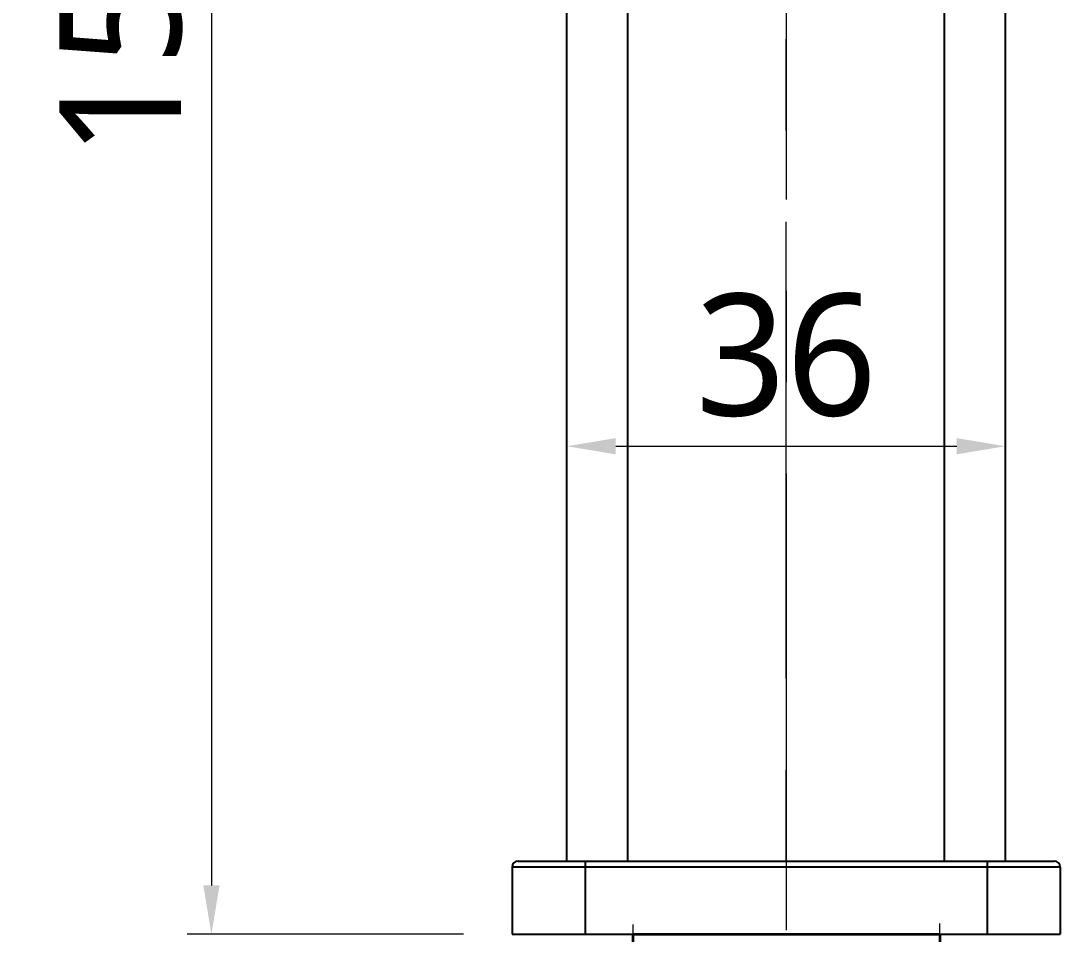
# Model space of a CAD drawing. Extents: x 1481 to 3160, y 4681 to 5260.
# Drawn here: x 1661.8 to 1747.1, y 4914.9 to 4989.9 of the extents above; entities that cross this region are included whole.
import ezdxf

# ---------------------------------------------------------------- set-up
doc = ezdxf.new("R2010")
doc.units = 0
doc.header["$LTSCALE"] = 30
doc.header["$MEASUREMENT"] = 0
doc.header["$PDMODE"] = 3
doc.header["$PDSIZE"] = -10
doc.linetypes.add('CENTER', pattern=[2, 1.25, -0.25, 0.25, -0.25])
doc.layers.get('0').update_dxf_attribs({"linetype": 'CONTINUOUS'})
doc.layers.get('DEFPOINTS').update_dxf_attribs({"linetype": 'CONTINUOUS'})
doc.layers.add('\\M+5B3DF\\M+5B4E7\\M+5CFDF', color=3, linetype='CONTINUOUS', lineweight=9)
doc.layers.add('BODY', color=7, linetype='CONTINUOUS')
doc.styles.add('Daelim Dimension', font='NanumGothic.ttf')
doc.dimstyles.new('DEFAULT', dxfattribs={"dimscale": 2, "dimtxt": 2, "dimasz": 2, "dimexe": 0, "dimexo": 2, "dimgap": 1, "dimtad": 1, "dimdec": 1, "dimzin": 9, "dimdsep": 46, "dimtxsty": 'Daelim Dimension', "dimcen": 0.5, "dimclrd": 252, "dimclre": 252, "dimclrt": 3, "dimadec": 1, "dimazin": 0, "dimtfac": 1, "dimtdec": 1, "dimtix": 1, "dimtmove": 0, "dimatfit": 3, "dimfxl": 0, "dimtolj": 1, "dimtzin": 1, "dimlwd": 9, "dimlwe": 9, "dimarcsym": 0})

# ---------------------------------------------------------------- blocks, each defined once
blk = doc.blocks.new('*D2')
at = {"color": 5, "lineweight": 9, "ltscale": 0.5}
for p, q in [((1712.037, 4915.696), (1712.037, 4891.774)), ((1737.237, 4915.796), (1737.237, 4891.774)), ((1712.037, 4893.774), (1580.878, 4893.774)), ((1733.237, 4893.774), (1716.037, 4893.774))]:
    blk.add_line(p, q, dxfattribs=at)
at = {"color": 5, "ltscale": 0.5}
for points in [[(1716.037, 4894.44), (1716.037, 4893.107), (1712.037, 4893.774)], [(1733.237, 4894.44), (1733.237, 4893.107), (1737.237, 4893.774)]]:
    blk.add_solid(points, dxfattribs=at)
at = {"layer": 'DEFPOINTS', "color": 0, "ltscale": 0.5}
for p in [(1712.037, 4919.696), (1737.237, 4919.796), (1737.237, 4893.774)]:
    blk.add_point(p, dxfattribs=at)
at = {"color": 7, "ltscale": 0.5, "insert": (1627.069, 4902.412), "char_height": 10, "attachment_point": 5, "style": 'Daelim Dimension'}
blk.add_mtext('\\A1;설치 구멍 %%C35', dxfattribs=at)
blk = doc.blocks.new('22')
at = {"color": 0, "lineweight": 35}
for p, q in [((-151.45, 189.49), (-151.45, 186.46)), ((-119.95, 189.49), (-119.95, 186.71))]:
    blk.add_line(p, q, dxfattribs=at)
at = {"lineweight": 35}
blk.add_line((-151.45, 189.49), (-119.95, 189.49), dxfattribs=at)
blk = doc.blocks.new('*D3')
at = {"color": 5, "lineweight": 9, "ltscale": 0.5}
for p, q in [((1720.637, 5064.907), (1675.443, 5064.907)), ((1677.443, 5060.907), (1677.443, 4918.907)), ((1698.137, 4914.907), (1675.443, 4914.907))]:
    blk.add_line(p, q, dxfattribs=at)
at = {"color": 5, "ltscale": 0.5}
for points in [[(1676.776, 5060.907), (1678.11, 5060.907), (1677.443, 5064.907)], [(1676.776, 4918.907), (1678.11, 4918.907), (1677.443, 4914.907)]]:
    blk.add_solid(points, dxfattribs=at)
at = {"layer": 'DEFPOINTS', "color": 0, "ltscale": 0.5}
for p in [(1724.637, 5064.907), (1677.443, 4914.907), (1702.137, 4914.907)]:
    blk.add_point(p, dxfattribs=at)
at = {"color": 7, "ltscale": 0.5, "insert": (1670.014, 4989.907), "char_height": 10, "attachment_point": 5, "rotation": 90, "style": 'Daelim Dimension'}
blk.add_mtext('\\A1;150', dxfattribs=at)
blk = doc.blocks.new('*D4')
at = {"color": 5, "lineweight": 9, "ltscale": 0.5}
for p, q in [((1706.637, 4957.407), (1706.637, 4952.976)), ((1742.637, 4957.407), (1742.637, 4952.976)), ((1710.637, 4954.976), (1738.637, 4954.976))]:
    blk.add_line(p, q, dxfattribs=at)
at = {"color": 5, "ltscale": 0.5}
for points in [[(1710.637, 4955.642), (1710.637, 4954.309), (1706.637, 4954.976)], [(1738.637, 4955.642), (1738.637, 4954.309), (1742.637, 4954.976)]]:
    blk.add_solid(points, dxfattribs=at)
at = {"layer": 'DEFPOINTS', "color": 0, "ltscale": 0.5}
for p in [(1706.637, 4961.407), (1742.637, 4961.407), (1742.637, 4954.976)]:
    blk.add_point(p, dxfattribs=at)
at = {"color": 7, "ltscale": 0.5, "insert": (1724.637, 4962.426), "char_height": 10, "attachment_point": 5, "style": 'Daelim Dimension'}
blk.add_mtext('\\A1;36', dxfattribs=at)

msp = doc.modelspace()

# ---------------------------------------------------------------- linework, layer by layer
at = {"layer": '\\M+5B3DF\\M+5B4E7\\M+5CFDF', "color": 0, "lineweight": -3}
for p, q in [((1706.637, 4920.907), (1706.637, 5001.907)), ((1711.637, 4920.907), (1711.637, 5001.907)), ((1737.637, 4920.907), (1737.637, 5001.907)), ((1742.637, 4920.907), (1742.637, 5001.907)), ((1708.137, 4920.407), (1702.137, 4920.407)), ((1702.137, 4920.407), (1702.137, 4914.907)), ((1702.637, 4920.907), (1708.137, 4920.907)), ((1708.137, 4920.907), (1708.137, 4920.407)), ((1708.137, 4920.907), (1741.137, 4920.907)), ((1708.137, 4920.407), (1708.137, 4914.907)), ((1741.137, 4920.407), (1708.137, 4920.407)), ((1741.137, 4920.907), (1746.637, 4920.907)), ((1741.137, 4920.907), (1741.137, 4920.407)), ((1747.137, 4920.407), (1741.137, 4920.407)), ((1741.137, 4920.407), (1741.137, 4914.907)), ((1747.137, 4920.407), (1747.137, 4914.907)), ((1702.137, 4914.907), (1712.037, 4914.907)), ((1737.237, 4914.907), (1747.137, 4914.907))]:
    msp.add_line(p, q, dxfattribs=at)
for centre, start, end in [((1702.637, 4920.407), 90, 180), ((1746.637, 4920.407), 0, 90)]:
    msp.add_arc(centre, 0.5, start, end, dxfattribs=at)
at = {"layer": 'BODY', "color": 1, "linetype": 'CENTER', "lineweight": 5}
for p, q in [((1724.637, 5072.744), (1724.637, 4870.949)), ((1724.637, 4875.891), (1724.637, 5072.697))]:
    msp.add_line(p, q, dxfattribs=at)

# ---------------------------------------------------------------- block references
at = {"layer": '\\M+5B3DF\\M+5B4E7\\M+5CFDF', "color": 0, "lineweight": 35, "xscale": 0.8, "yscale": 0.8, "zscale": 0.8}
msp.add_blockref('22', (1833.199, 4763.317), dxfattribs=at)

# ---------------------------------------------------------------- dimensions: what is measured, and where the dimension line sits
at = {"color": 5, "ltscale": 0.5}
dim = msp.add_linear_dim(base=(1677.443, 4914.907), p1=(1724.637, 5064.907), p2=(1702.137, 4914.907), angle=90, dimstyle='DEFAULT', override={"dimtxt": 5, "dimexe": 1, "dimdec": 0, "dimclrd": 5, "dimclre": 5, "dimclrt": 7}, dxfattribs=at)
dim.commit()
dim.dimension.update_dxf_attribs({"geometry": '*D3', "text_midpoint": (1670.014, 4989.907)})
dim = msp.add_linear_dim(base=(1742.637, 4954.976), p1=(1706.637, 4961.407), p2=(1742.637, 4961.407), dimstyle='DEFAULT', override={"dimtxt": 5, "dimexe": 1, "dimdec": 0, "dimclrd": 5, "dimclre": 5, "dimclrt": 7}, dxfattribs=at)
dim.commit()
dim.dimension.update_dxf_attribs({"geometry": '*D4', "text_midpoint": (1724.637, 4962.426)})
dim = msp.add_linear_dim(base=(1737.237, 4893.774), p1=(1712.037, 4919.696), p2=(1737.237, 4919.796), text='설치 구멍 %%C35', dimstyle='DEFAULT', override={"dimtxt": 5, "dimexe": 1, "dimdec": 0, "dimclrd": 5, "dimclre": 5, "dimclrt": 7}, dxfattribs=at)
dim.commit()
dim.dimension.update_dxf_attribs({"geometry": '*D2', "text_midpoint": (1627.069, 4893.774), "dimtype": 128})

doc.saveas('drawing.dxf')
